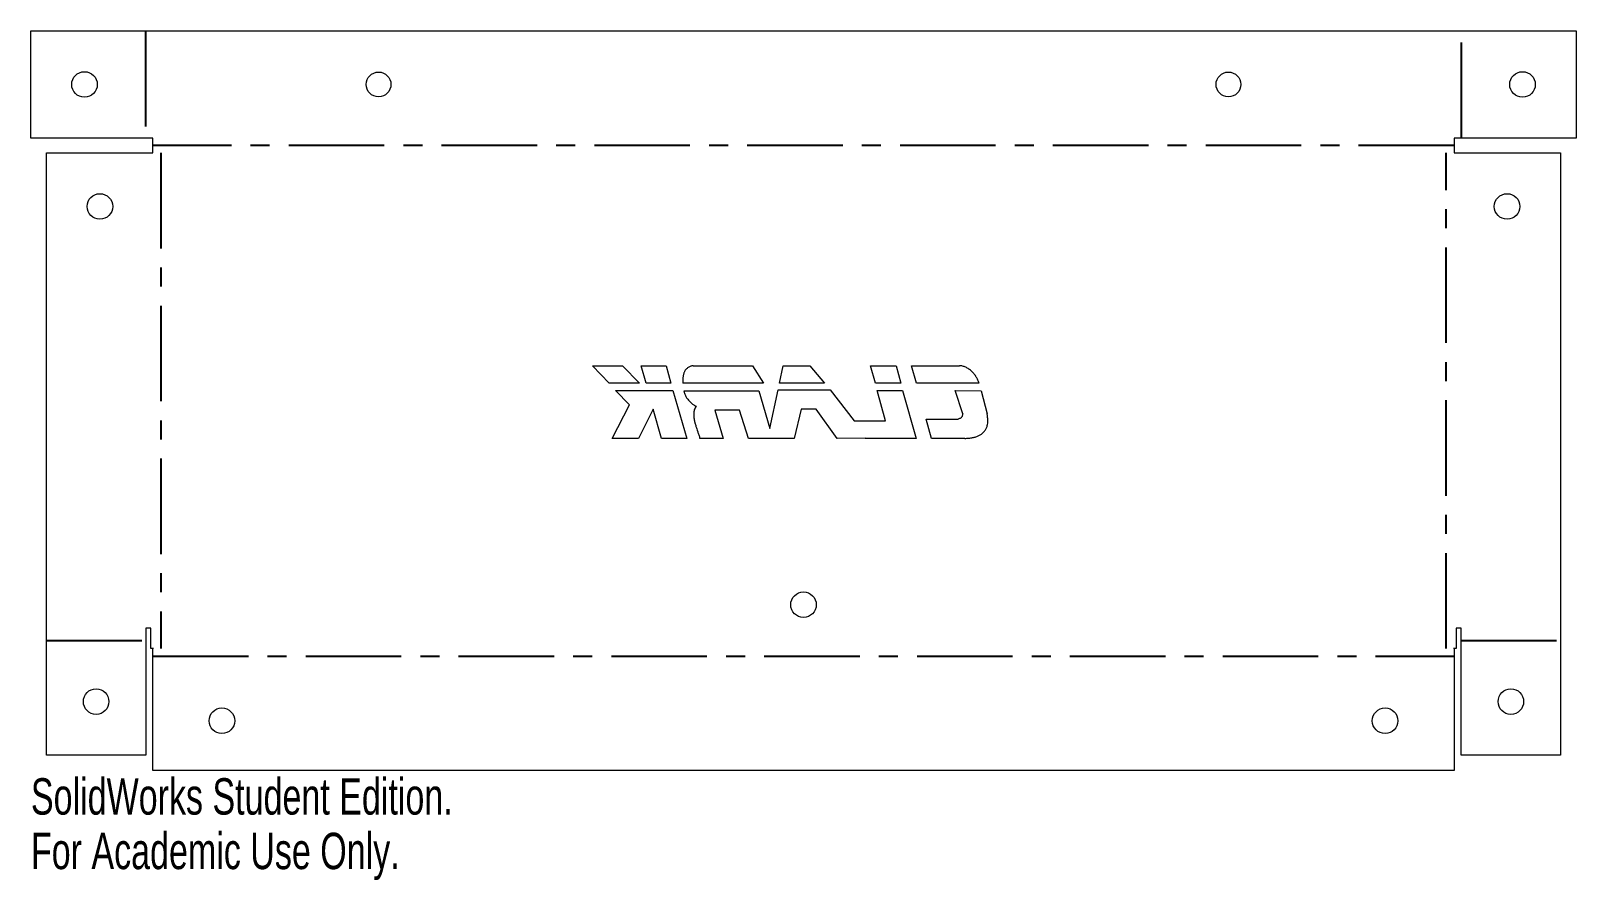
# Model space of a CAD drawing. Header units: millimetres. Extents: x -16 to 189, y -29 to 84.
import ezdxf

# ---------------------------------------------------------------- set-up
doc = ezdxf.new("R2010")
doc.units = ezdxf.units.MM
doc.linetypes.add('CENTERX2', pattern=[20.32, 12.7, -2.54, 2.54, -2.54])
doc.styles.add('SLDTEXTSTYLE0', font='TXT', dxfattribs={"width": 0.7})

msp = doc.modelspace()

# ---------------------------------------------------------------- linework, layer by layer
at = {"color": 7, "linetype": 'Continuous', "lineweight": 15}
for p, q in [((-16.22, 69.93), (-16.22, 84.17)), ((-16.22, 84.17), (189.22, 84.17)), ((189.22, 84.17), (189.22, 69.93)), ((0, 69.93), (-16.22, 69.93)), ((0, 67.95), (0, 69.93)), ((189.22, 69.93), (173, 69.93)), ((173, 69.93), (173, 67.95)), ((-14.17, -12.12), (-14.17, 67.95)), ((-14.17, 67.95), (0, 67.95)), ((173, 67.95), (187.17, 67.95)), ((187.17, 67.95), (187.17, -12.12)), ((58.45, 39.65), (62.43, 39.65)), ((60.67, 37.33), (58.45, 39.65)), ((62.43, 39.65), (64.69, 37.33)), ((64.92, 39.65), (68.22, 39.65)), ((65.59, 37.33), (64.92, 39.65)), ((68.22, 39.65), (68.88, 37.33)), ((71.83, 39.65), (79.73, 39.65)), ((79.73, 39.65), (81.2, 37.33)), ((83.32, 37.33), (83.81, 39.65)), ((83.81, 39.65), (87.32, 39.65)), ((87.32, 39.65), (89.31, 37.33)), ((95.39, 39.65), (98.8, 39.63)), ((96.07, 37.33), (95.39, 39.65)), ((98.8, 39.63), (99.44, 37.33)), ((100.84, 39.65), (107.23, 39.65)), ((101.53, 37.33), (100.84, 39.65)), ((64.69, 37.33), (60.67, 37.33)), ((68.88, 37.33), (65.59, 37.33)), ((81.2, 37.33), (70.44, 37.33)), ((89.31, 37.33), (83.32, 37.33)), ((99.44, 37.33), (96.07, 37.33)), ((109.85, 37.33), (101.53, 37.33)), ((61.51, 36.35), (69.14, 36.35)), ((63.37, 34.47), (61.51, 36.35)), ((69.14, 36.35), (70.97, 30)), ((70.6, 36.3), (80.56, 36.3)), ((80.56, 36.3), (82.04, 31.29)), ((82.04, 31.29), (83.13, 36.43)), ((83.13, 36.43), (90.06, 36.43)), ((90.06, 36.43), (93.24, 32.32)), ((96.3, 36.35), (99.67, 36.35)), ((97.42, 32.32), (96.3, 36.35)), ((99.67, 36.35), (101.47, 30)), ((106.67, 36.35), (110.12, 36.33)), ((107.67, 33.28), (106.67, 36.35)), ((110.12, 36.33), (110.93, 33.25)), ((61.08, 30), (63.37, 34.47)), ((66.5, 33.88), (64.54, 30)), ((67.62, 30), (66.5, 33.88)), ((74.73, 33.73), (75.84, 30)), ((78.01, 33.73), (74.73, 33.73)), ((79.19, 30), (78.01, 33.73)), ((86.2, 33.86), (85.26, 30)), ((88.17, 33.86), (86.2, 33.86)), ((90.96, 30), (88.17, 33.86)), ((93.24, 32.32), (97.42, 32.32)), ((102.81, 32.57), (107.07, 32.57)), ((103.54, 30), (102.81, 32.57)), ((64.54, 30), (61.08, 30)), ((70.97, 30), (67.62, 30)), ((75.84, 30), (72.73, 30)), ((85.26, 30), (79.19, 30)), ((94.7, 30.01), (90.96, 30)), ((94.71, 30), (94.7, 30.01)), ((101.47, 30), (94.71, 30)), ((107.94, 30), (103.54, 30)), ((-0.29, 4.75), (-0.93, 4.75)), ((-0.93, 4.75), (-0.93, -12.12)), ((-0.29, 2.05), (-0.29, 4.75)), ((173.93, 4.75), (173.29, 4.75)), ((173.29, 4.75), (173.29, 2.05)), ((173.93, -12.12), (173.93, 4.75)), ((0.07, 2.05), (-0.29, 2.05)), ((0, -14.17), (0, 2.05)), ((173.29, 2.05), (172.93, 2.05)), ((173, 2.05), (173, -14.17)), ((-0.93, -12.12), (-14.17, -12.12)), ((187.17, -12.12), (173.93, -12.12)), ((173, -14.17), (0, -14.17))]:
    msp.add_line(p, q, dxfattribs=at)
at = {"color": 7, "linetype": 'CENTERX2'}
for p, q in [((-0.99, 84.17), (-0.99, 69.93)), ((173.99, 69.93), (173.99, 84.17)), ((173, 68.94), (0, 68.94)), ((1.06, 67.95), (1.06, 2.05)), ((171.94, 2.05), (171.94, 67.95)), ((-14.17, 3.11), (-0.93, 3.11)), ((173.93, 3.11), (187.17, 3.11)), ((0, 1.06), (173, 1.06))]:
    msp.add_line(p, q, dxfattribs=at)
at = {"color": 7, "linetype": 'Continuous', "lineweight": 15}
for centre, radius in [((-9.1, 77.05), 1.7), ((30, 77.05), 1.65), ((143, 77.05), 1.65), ((182.1, 77.05), 1.7), ((-7.05, 60.83), 1.7), ((180.05, 60.83), 1.7), ((86.5, 7.88), 1.7), ((-7.55, -5), 1.7), ((180.55, -5), 1.7), ((9.17, -7.55), 1.7), ((163.83, -7.55), 1.7)]:
    msp.add_circle(centre, radius, dxfattribs=at)
for points, knots in [([(71.17, 39.42), (71.12, 39.38), (71.02, 39.31), (70.89, 39.18), (70.77, 39.05), (70.72, 38.95), (70.69, 38.9)], [0, 0, 0, 0, 0.264896, 0.517491, 0.761245, 1, 1, 1, 1]), ([(71.83, 39.65), (71.77, 39.65), (71.66, 39.64), (71.5, 39.59), (71.33, 39.52), (71.22, 39.45), (71.17, 39.42)], [0, 0, 0, 0, 0.228395, 0.467112, 0.724418, 1, 1, 1, 1]), ([(108.88, 38.87), (108.82, 38.93), (108.69, 39.05), (108.49, 39.21), (108.28, 39.35), (108.08, 39.46), (107.87, 39.54), (107.66, 39.6), (107.45, 39.64), (107.31, 39.65), (107.23, 39.65)], [0, 0, 0, 0, 0.1438803, 0.2809271, 0.4106745, 0.5362411, 0.654865, 0.7712649, 0.8858271, 1, 1, 1, 1]), ([(70.69, 38.9), (70.67, 38.86), (70.62, 38.77), (70.57, 38.62), (70.53, 38.46), (70.49, 38.27), (70.47, 38.06), (70.45, 37.84), (70.44, 37.59), (70.44, 37.42), (70.44, 37.33)], [0, 0, 0, 0, 0.086017, 0.1834, 0.289774, 0.408814, 0.538033, 0.679342, 0.834098, 1, 1, 1, 1]), ([(109.85, 37.33), (109.82, 37.4), (109.78, 37.55), (109.69, 37.75), (109.59, 37.95), (109.48, 38.15), (109.35, 38.34), (109.21, 38.52), (109.05, 38.7), (108.94, 38.82), (108.88, 38.87)], [0, 0, 0, 0, 0.121198, 0.242411, 0.363371, 0.486571, 0.611395, 0.737984, 0.867573, 1, 1, 1, 1]), ([(70.6, 36.3), (70.61, 36.23), (70.63, 36.09), (70.7, 35.89), (70.79, 35.68), (70.9, 35.48), (71.03, 35.28), (71.19, 35.09), (71.37, 34.9), (71.5, 34.78), (71.57, 34.72)], [0, 0, 0, 0, 0.111904, 0.225869, 0.341858, 0.461015, 0.585859, 0.717379, 0.854929, 1, 1, 1, 1]), ([(71.57, 34.72), (71.63, 34.66), (71.75, 34.56), (71.92, 34.44), (72.07, 34.34), (72.18, 34.3), (72.22, 34.28)], [0, 0, 0, 0, 0.3134377, 0.5817173, 0.8117514, 1, 1, 1, 1]), ([(72.22, 34.28), (72.17, 34.2), (72.07, 34.03), (71.98, 33.77), (71.91, 33.51), (71.9, 33.33), (71.9, 33.24)], [0, 0, 0, 0, 0.260896, 0.508788, 0.755299, 1, 1, 1, 1]), ([(71.9, 33.24), (71.9, 33.18), (71.91, 33.05), (71.93, 32.84), (71.95, 32.6), (71.98, 32.42), (72, 32.33)], [0, 0, 0, 0, 0.194438, 0.427153, 0.693938, 1, 1, 1, 1]), ([(107.58, 32.91), (107.56, 32.87), (107.51, 32.79), (107.39, 32.69), (107.24, 32.62), (107.13, 32.59), (107.07, 32.57)], [0, 0, 0, 0, 0.2246515, 0.457104, 0.710805, 1, 1, 1, 1]), ([(107.67, 33.28), (107.65, 33.22), (107.62, 33.1), (107.59, 32.97), (107.58, 32.91)], [0, 0, 0, 0, 0.501255, 1, 1, 1, 1]), ([(110.99, 32.69), (110.98, 32.72), (110.97, 32.79), (110.96, 32.92), (110.94, 33.07), (110.93, 33.18), (110.93, 33.25)], [0, 0, 0, 0, 0.166662, 0.391021, 0.666676, 1, 1, 1, 1]), ([(72, 32.33), (72, 32.29), (72.02, 32.2), (72.07, 32.03), (72.13, 31.82), (72.21, 31.55), (72.32, 31.23), (72.44, 30.87), (72.58, 30.45), (72.68, 30.16), (72.73, 30)], [0, 0, 0, 0, 0.048684, 0.119264, 0.211064, 0.325462, 0.460898, 0.619198, 0.79855, 1, 1, 1, 1]), ([(107.94, 30), (108.03, 30), (108.22, 30), (108.48, 30.02), (108.74, 30.05), (108.98, 30.09), (109.21, 30.14), (109.42, 30.2), (109.63, 30.28), (109.81, 30.37), (109.99, 30.46), (110.16, 30.57), (110.31, 30.69), (110.44, 30.82), (110.57, 30.97), (110.68, 31.12), (110.78, 31.29), (110.84, 31.41), (110.86, 31.47)], [0, 0, 0, 0, 0.080321, 0.157295, 0.230601, 0.300883, 0.368307, 0.432827, 0.494426, 0.554143, 0.612053, 0.668293, 0.72378, 0.778526, 0.832981, 0.887985, 0.943668, 1, 1, 1, 1]), ([(110.86, 31.47), (110.89, 31.55), (110.95, 31.72), (111, 32.01), (111.01, 32.34), (110.99, 32.57), (110.99, 32.69)], [0, 0, 0, 0, 0.204317, 0.437514, 0.701698, 1, 1, 1, 1])]:
    msp.add_open_spline(points, degree=3, knots=knots, dxfattribs=at)

# ---------------------------------------------------------------- texts
at = {"color": 7, "linetype": 'Continuous', "char_height": 4.8336, "attachment_point": 1, "style": 'SLDTEXTSTYLE0'}
for s, insert in [('SolidWorks Student Edition.', (-16.22, -15.19)), ('For Academic Use Only.', (-16.22, -22.44))]:
    msp.add_mtext(s, dxfattribs=dict(at, insert=insert))

doc.saveas('drawing.dxf')
